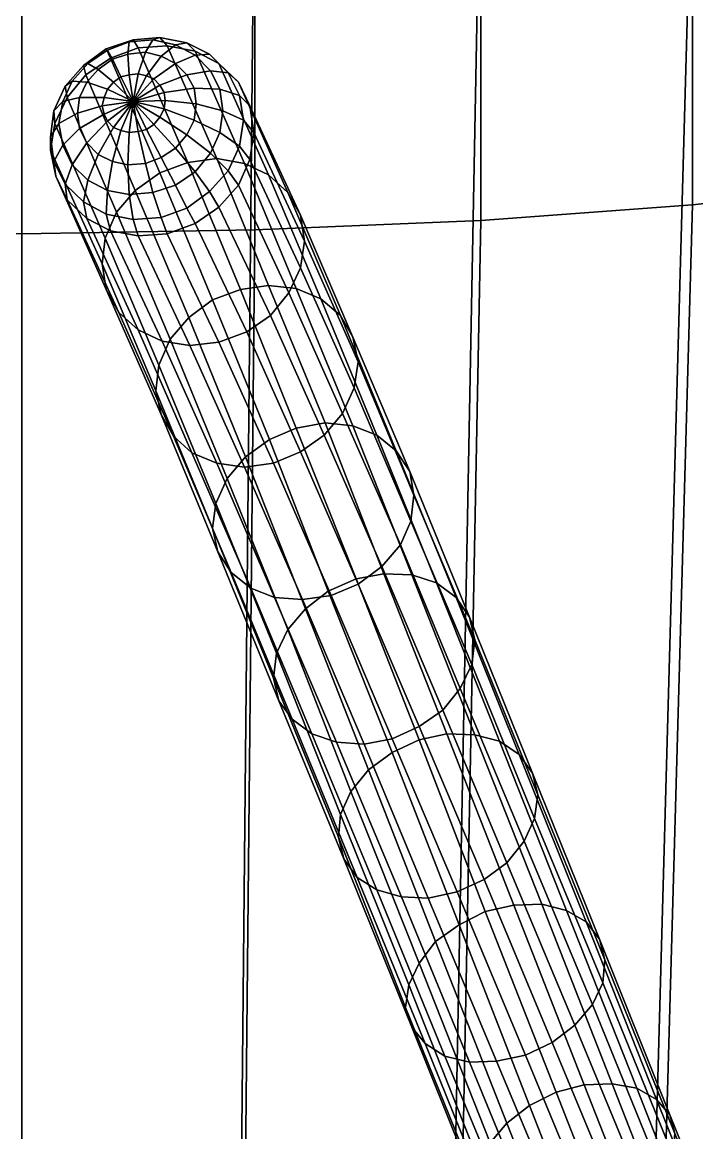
# Model space of a CAD drawing. Extents: x 2.43 to 3.53, y -4.48 to 0.73.
# Drawn here: x 2.9748 to 3.0401, y -1.2255 to -1.118 of the extents above; entities that cross this region are included whole.
import ezdxf

# ---------------------------------------------------------------- set-up
doc = ezdxf.new("R2010")
doc.units = 0
doc.layers.add('CAPSULE', color=157, linetype='CONTINUOUS')
doc.layers.add('CYLINDER.3', color=157, linetype='CONTINUOUS')

msp = doc.modelspace()

# ---------------------------------------------------------------- meshes
at = {"layer": 'CAPSULE'}
mesh = msp.add_polyface(dxfattribs=at)
corners = [(3.0939, -1.31, 0.2898), (3.1047, -1.1175, 0.3212), (3.1027, -1.1139, 0.2989), (3.092, -1.3067, 0.2693), (3.0969, -1.1103, 0.2773), (3.0867, -1.3034, 0.2495), (3.0873, -1.107, 0.2571), (3.0779, -1.3004, 0.231), (3.0743, -1.104, 0.2387), (3.066, -1.2977, 0.2142), (3.0583, -1.1014, 0.2229), (3.0513, -1.2953, 0.1997), (3.0397, -1.0993, 0.2101), (3.0343, -1.2934, 0.1879), (3.0192, -1.0978, 0.2007), (3.0155, -1.292, 0.1793), (2.9973, -1.0969, 0.1949), (2.9954, -1.2911, 0.174), (2.9747, -1.0965, 0.1929), (2.9747, -1.2908, 0.1722), (2.9521, -1.0969, 0.1949), (2.954, -1.2911, 0.174), (2.9302, -1.0978, 0.2007), (2.934, -1.292, 0.1793), (2.9097, -1.0993, 0.2101), (2.9151, -1.2934, 0.1879), (2.8911, -1.1014, 0.2229), (2.8981, -1.2953, 0.1997), (2.8751, -1.104, 0.2387), (2.8834, -1.2977, 0.2142), (2.8621, -1.107, 0.2571), (2.8715, -1.3004, 0.231), (2.8525, -1.1103, 0.2773), (2.8627, -1.3034, 0.2495), (2.8467, -1.1139, 0.2989), (2.8574, -1.3067, 0.2693), (2.8447, -1.1175, 0.3212), (2.8556, -1.31, 0.2898), (2.8467, -1.1211, 0.3435), (2.8574, -1.3134, 0.3102), (2.8447, -0.9571, 0.3474), (2.8467, -0.9608, 0.3697), (2.8525, -1.1247, 0.3651), (2.8627, -1.3166, 0.33), (2.8525, -0.9643, 0.3913), (2.8621, -1.128, 0.3854), (2.8715, -1.3196, 0.3486), (2.8621, -0.9676, 0.4116), (2.8751, -1.131, 0.4037), (2.8834, -1.3224, 0.3653), (2.8751, -0.9706, 0.4299), (2.8911, -1.1336, 0.4195), (2.8981, -1.3247, 0.3798), (2.8911, -0.9732, 0.4457), (2.9097, -1.1357, 0.4323), (2.9151, -1.3267, 0.3916), (2.9097, -0.9753, 0.4585), (2.9302, -1.1372, 0.4418), (2.934, -1.3281, 0.4003), (2.9302, -0.9768, 0.468), (2.9521, -1.1381, 0.4476), (2.954, -1.3289, 0.4056), (2.9521, -0.9778, 0.4738), (2.9747, -1.1385, 0.4495), (2.9747, -1.3292, 0.4073), (2.9747, -0.9781, 0.4757), (2.9973, -1.1381, 0.4476), (2.9954, -1.3289, 0.4056), (2.9973, -0.9778, 0.4738), (3.0192, -1.1372, 0.4418), (3.0155, -1.3281, 0.4003), (3.0192, -0.9768, 0.468), (3.0397, -1.1357, 0.4323), (3.0343, -1.3267, 0.3916), (3.0397, -0.9753, 0.4585), (3.0583, -1.1336, 0.4195), (3.0513, -1.3247, 0.3798), (3.0583, -0.9732, 0.4457), (3.0743, -1.131, 0.4037), (3.066, -1.3224, 0.3653), (3.0743, -0.9706, 0.4299), (3.0873, -1.128, 0.3854), (3.0779, -1.3196, 0.3486), (3.0873, -0.9676, 0.4116), (3.0969, -1.1247, 0.3651), (3.0867, -1.3166, 0.33), (3.0969, -0.9643, 0.3913), (3.1027, -1.1211, 0.3435), (3.092, -1.3134, 0.3102), (3.1027, -0.9608, 0.3697), (3.1047, -0.9571, 0.3474)]
mesh.append_faces([[corners[k] for k in face] for face in [(0, 1, 2, 3), (3, 2, 4, 5), (5, 4, 6, 7), (7, 6, 8, 9), (9, 8, 10, 11), (11, 10, 12, 13), (13, 12, 14, 15), (15, 14, 16, 17), (17, 16, 18, 19), (19, 18, 20, 21), (21, 20, 22, 23), (23, 22, 24, 25), (25, 24, 26, 27), (27, 26, 28, 29), (29, 28, 30, 31), (31, 30, 32, 33), (33, 32, 34, 35), (35, 34, 36, 37), (37, 36, 38, 39), (36, 40, 41, 38), (39, 38, 42, 43), (38, 41, 44, 42), (43, 42, 45, 46), (42, 44, 47, 45), (46, 45, 48, 49), (45, 47, 50, 48), (49, 48, 51, 52), (48, 50, 53, 51), (52, 51, 54, 55), (51, 53, 56, 54), (55, 54, 57, 58), (54, 56, 59, 57), (58, 57, 60, 61), (57, 59, 62, 60), (61, 60, 63, 64), (60, 62, 65, 63), (64, 63, 66, 67), (63, 65, 68, 66), (67, 66, 69, 70), (66, 68, 71, 69), (70, 69, 72, 73), (69, 71, 74, 72), (73, 72, 75, 76), (72, 74, 77, 75), (76, 75, 78, 79), (75, 77, 80, 78), (79, 78, 81, 82), (78, 80, 83, 81), (82, 81, 84, 85), (81, 83, 86, 84), (85, 84, 87, 88), (84, 86, 89, 87), (88, 87, 1, 0), (87, 89, 90, 1)]])
at = {"layer": 'CYLINDER.3'}
mesh = msp.add_polyface(dxfattribs=at)
corners = [(2.9855, -1.1257, 0.2878), (2.9868, -1.1284, 0.2887), (2.986, -1.1286, 0.2886), (2.9851, -1.1287, 0.2885), (2.9843, -1.1285, 0.2882), (2.9836, -1.1282, 0.2879), (2.983, -1.1276, 0.2875), (2.9827, -1.1269, 0.2872), (2.981, -1.1297, 0.2864), (2.9803, -1.1283, 0.2857), (2.9825, -1.1261, 0.2868), (2.9801, -1.1268, 0.285), (2.9787, -1.1299, 0.2835), (2.9783, -1.1278, 0.2825), (2.9827, -1.1253, 0.2865), (2.9803, -1.1253, 0.2844), (2.9787, -1.1257, 0.2817), (2.9775, -1.1291, 0.2796), (2.9778, -1.1266, 0.2786), (2.9775, -1.1304, 0.2765), (2.9779, -1.1278, 0.2755), (2.983, -1.1245, 0.2863), (2.981, -1.1238, 0.284), (2.9796, -1.1237, 0.2811), (2.9789, -1.1242, 0.2779), (2.9791, -1.1253, 0.2747), (2.9836, -1.1238, 0.2861), (2.9821, -1.1226, 0.2837), (2.9811, -1.122, 0.2808), (2.9807, -1.1222, 0.2775), (2.9809, -1.1231, 0.2742), (2.9843, -1.1233, 0.2861), (2.9835, -1.1216, 0.2836), (2.983, -1.1207, 0.2807), (2.9829, -1.1206, 0.2774), (2.9833, -1.1215, 0.2741), (2.9857, -1.1343, 0.2502), (2.9881, -1.1326, 0.25), (2.9851, -1.1231, 0.2861), (2.985, -1.1211, 0.2837), (2.9851, -1.1199, 0.2808), (2.9855, -1.1197, 0.2776), (2.986, -1.1205, 0.2744), (2.986, -1.123, 0.2863), (2.9867, -1.1209, 0.284), (2.9874, -1.1197, 0.2812), (2.9868, -1.1232, 0.2865)]
mesh.append_faces([[corners[k] for k in face] for face in [(0, 1, 2, 2), (0, 2, 3, 3), (0, 3, 4, 4), (0, 4, 5, 5), (0, 5, 6, 6), (0, 6, 7, 7), (6, 8, 9, 7), (0, 7, 10, 10), (7, 9, 11, 10), (9, 12, 13, 11), (0, 10, 14, 14), (10, 11, 15, 14), (11, 13, 16, 15), (13, 17, 18, 16), (17, 19, 20, 18), (0, 14, 21, 21), (14, 15, 22, 21), (15, 16, 23, 22), (16, 18, 24, 23), (18, 20, 25, 24), (0, 21, 26, 26), (21, 22, 27, 26), (22, 23, 28, 27), (23, 24, 29, 28), (24, 25, 30, 29), (0, 26, 31, 31), (26, 27, 32, 31), (27, 28, 33, 32), (28, 29, 34, 33), (29, 30, 35, 34), (30, 36, 37, 35), (0, 31, 38, 38), (31, 32, 39, 38), (32, 33, 40, 39), (33, 34, 41, 40), (34, 35, 42, 41), (0, 38, 43, 43), (38, 39, 44, 43), (39, 40, 45, 44), (0, 43, 46, 46)]])
mesh = msp.add_polyface(dxfattribs=at)
corners = [(2.9855, -1.1257, 0.2878), (2.9886, -1.1256, 0.2879), (2.9885, -1.1264, 0.2883), (2.9916, -1.1259, 0.2872), (2.9914, -1.1275, 0.2878), (2.9942, -1.1266, 0.2856), (2.9939, -1.1287, 0.2864), (2.9962, -1.1275, 0.2833), (2.9958, -1.13, 0.2842), (2.9881, -1.1272, 0.2885), (2.9907, -1.1289, 0.2882), (2.9875, -1.1279, 0.2886), (2.9896, -1.1302, 0.2885), (2.9868, -1.1284, 0.2887), (2.9833, -1.1215, 0.2741), (2.9881, -1.1326, 0.25), (2.9908, -1.1316, 0.2502), (2.986, -1.1205, 0.2744), (2.9851, -1.1199, 0.2808), (2.9855, -1.1197, 0.2776), (2.9881, -1.1195, 0.2782), (2.9874, -1.1197, 0.2812), (2.9888, -1.1203, 0.275), (2.9936, -1.1312, 0.2508), (2.986, -1.123, 0.2863), (2.9867, -1.1209, 0.284), (2.9882, -1.1213, 0.2845), (2.9868, -1.1232, 0.2865), (2.9896, -1.1202, 0.2819), (2.9907, -1.12, 0.279), (2.9915, -1.1208, 0.2759), (2.9963, -1.1317, 0.2517), (2.9875, -1.1235, 0.2869), (2.9896, -1.122, 0.2851), (2.9915, -1.1212, 0.2827), (2.9929, -1.1211, 0.28), (2.9938, -1.122, 0.277), (2.9986, -1.1328, 0.2529), (2.9881, -1.1241, 0.2872), (2.9907, -1.1231, 0.2858), (2.993, -1.1227, 0.2837), (2.9947, -1.1229, 0.2811), (2.9957, -1.1238, 0.2782), (3.0005, -1.1345, 0.2542), (2.9885, -1.1248, 0.2876), (2.9914, -1.1244, 0.2865), (2.9939, -1.1245, 0.2846), (2.9958, -1.1251, 0.2822), (2.9968, -1.1261, 0.2794), (2.9972, -1.1287, 0.2806)]
mesh.append_faces([[corners[k] for k in face] for face in [(0, 1, 2, 2), (1, 3, 4, 2), (3, 5, 6, 4), (5, 7, 8, 6), (0, 2, 9, 9), (2, 4, 10, 9), (0, 9, 11, 11), (9, 10, 12, 11), (0, 11, 13, 13), (14, 15, 16, 17), (18, 19, 20, 21), (19, 17, 22, 20), (17, 16, 23, 22), (24, 25, 26, 27), (25, 21, 28, 26), (21, 20, 29, 28), (20, 22, 30, 29), (22, 23, 31, 30), (0, 27, 32, 32), (27, 26, 33, 32), (26, 28, 34, 33), (28, 29, 35, 34), (29, 30, 36, 35), (30, 31, 37, 36), (0, 32, 38, 38), (32, 33, 39, 38), (33, 34, 40, 39), (34, 35, 41, 40), (35, 36, 42, 41), (36, 37, 43, 42), (0, 38, 44, 44), (38, 39, 45, 44), (39, 40, 46, 45), (40, 41, 47, 46), (41, 42, 48, 47), (0, 44, 1, 1), (44, 45, 3, 1), (45, 46, 5, 3), (46, 47, 7, 5), (47, 48, 49, 7)]])
mesh = msp.add_polyface(dxfattribs=at)
corners = [(2.9875, -1.1279, 0.2886), (2.9896, -1.1302, 0.2885), (2.9882, -1.1311, 0.2886), (2.9868, -1.1284, 0.2887), (2.9867, -1.1317, 0.2885), (2.986, -1.1286, 0.2886), (2.9896, -1.1338, 0.2875), (2.9874, -1.1345, 0.2874), (2.9907, -1.136, 0.2856), (2.9882, -1.1369, 0.2854), (2.985, -1.1318, 0.2882), (2.9851, -1.1287, 0.2885), (2.9851, -1.1347, 0.2869), (2.9855, -1.1371, 0.2849), (2.9888, -1.1385, 0.2827), (2.986, -1.1387, 0.2822), (2.9835, -1.1315, 0.2877), (2.9843, -1.1285, 0.2882), (2.983, -1.1343, 0.2863), (2.9829, -1.1366, 0.2841), (2.9833, -1.1382, 0.2813), (2.991, -1.1493, 0.259), (2.9883, -1.1489, 0.2581), (2.9821, -1.1308, 0.2871), (2.9836, -1.1282, 0.2879), (2.9811, -1.1333, 0.2855), (2.9807, -1.1354, 0.2831), (2.981, -1.137, 0.2802), (2.986, -1.1478, 0.2569), (2.981, -1.1297, 0.2864), (2.983, -1.1276, 0.2875), (2.9796, -1.1318, 0.2845), (2.9789, -1.1337, 0.2819), (2.9791, -1.1352, 0.279), (2.9841, -1.1461, 0.2556), (2.9912, -1.1597, 0.2344), (2.9894, -1.1581, 0.233), (2.9787, -1.1299, 0.2835), (2.9803, -1.1283, 0.2857), (2.9778, -1.1315, 0.2807), (2.978, -1.1329, 0.2777), (2.9829, -1.1439, 0.2542), (2.9882, -1.156, 0.2315), (2.9775, -1.1291, 0.2796), (2.9783, -1.1278, 0.2825), (2.9775, -1.1304, 0.2765), (2.9825, -1.1414, 0.2529), (2.9877, -1.1537, 0.23), (2.9828, -1.1389, 0.2517), (2.9779, -1.1278, 0.2755), (2.988, -1.1512, 0.2286), (2.9839, -1.1364, 0.2507), (2.9791, -1.1253, 0.2747), (2.9891, -1.1487, 0.2276), (2.9857, -1.1343, 0.2502), (2.9809, -1.1231, 0.2742), (2.9909, -1.1466, 0.2269), (2.9932, -1.1449, 0.2266), (2.9881, -1.1326, 0.25)]
mesh.append_faces([[corners[k] for k in face] for face in [(0, 1, 2, 3), (3, 2, 4, 5), (2, 6, 7, 4), (6, 8, 9, 7), (5, 4, 10, 11), (4, 7, 12, 10), (7, 9, 13, 12), (9, 14, 15, 13), (11, 10, 16, 17), (10, 12, 18, 16), (12, 13, 19, 18), (13, 15, 20, 19), (15, 21, 22, 20), (17, 16, 23, 24), (16, 18, 25, 23), (18, 19, 26, 25), (19, 20, 27, 26), (20, 22, 28, 27), (24, 23, 29, 30), (23, 25, 31, 29), (25, 26, 32, 31), (26, 27, 33, 32), (27, 28, 34, 33), (28, 35, 36, 34), (29, 31, 37, 38), (31, 32, 39, 37), (32, 33, 40, 39), (33, 34, 41, 40), (34, 36, 42, 41), (37, 39, 43, 44), (39, 40, 45, 43), (40, 41, 46, 45), (41, 42, 47, 46), (45, 46, 48, 49), (46, 47, 50, 48), (49, 48, 51, 52), (48, 50, 53, 51), (52, 51, 54, 55), (51, 53, 56, 54), (54, 56, 57, 58)]])
mesh = msp.add_polyface(dxfattribs=at)
corners = [(2.9962, -1.1275, 0.2833), (2.9972, -1.1287, 0.2806), (2.9968, -1.1313, 0.2816), (2.9958, -1.13, 0.2842), (3.0021, -1.1392, 0.2569), (3.0017, -1.1418, 0.258), (3.0073, -1.1509, 0.2339), (3.0069, -1.1534, 0.2352), (2.9914, -1.1275, 0.2878), (2.9939, -1.1287, 0.2864), (2.993, -1.1307, 0.287), (2.9907, -1.1289, 0.2882), (2.9947, -1.1324, 0.285), (2.9957, -1.1338, 0.2823), (3.0006, -1.1442, 0.2589), (3.0058, -1.1559, 0.2362), (2.9915, -1.1325, 0.2874), (2.9896, -1.1302, 0.2885), (2.9929, -1.1344, 0.2854), (2.9938, -1.1359, 0.2828), (2.9988, -1.1464, 0.2595), (3.004, -1.158, 0.2369), (2.9896, -1.1338, 0.2875), (2.9882, -1.1311, 0.2886), (2.9907, -1.136, 0.2856), (2.9915, -1.1375, 0.2829), (2.9965, -1.148, 0.2597), (3.0017, -1.1596, 0.2372), (2.9888, -1.1385, 0.2827), (2.9882, -1.1369, 0.2854), (2.9938, -1.149, 0.2595), (2.9991, -1.1607, 0.2371), (2.991, -1.1493, 0.259), (2.986, -1.1387, 0.2822), (2.9883, -1.1489, 0.2581), (2.9936, -1.1607, 0.2356), (2.9912, -1.1597, 0.2344), (2.986, -1.1478, 0.2569), (2.9891, -1.1487, 0.2276), (2.9946, -1.1622, 0.2053), (2.9964, -1.1601, 0.2045), (2.9909, -1.1466, 0.2269), (2.9987, -1.1584, 0.2041), (2.9932, -1.1449, 0.2266), (2.9881, -1.1326, 0.25), (2.9959, -1.1439, 0.2268), (2.9908, -1.1316, 0.2502), (3.0013, -1.1573, 0.2042), (2.9986, -1.1435, 0.2274), (2.9936, -1.1312, 0.2508), (3.0041, -1.1568, 0.2048), (3.0013, -1.1438, 0.2283), (2.9963, -1.1317, 0.2517), (3.0068, -1.1571, 0.2058), (3.0037, -1.1448, 0.2295), (2.9986, -1.1328, 0.2529), (3.0091, -1.158, 0.2071), (3.0056, -1.1464, 0.231), (3.0005, -1.1345, 0.2542), (3.011, -1.1595, 0.2086), (2.9957, -1.1238, 0.2782), (3.0017, -1.1367, 0.2556), (2.9968, -1.1261, 0.2794), (3.0068, -1.1485, 0.2325), (3.0123, -1.1615, 0.2102)]
mesh.append_faces([[corners[k] for k in face] for face in [(0, 1, 2, 3), (1, 4, 5, 2), (4, 6, 7, 5), (8, 9, 10, 11), (9, 3, 12, 10), (3, 2, 13, 12), (2, 5, 14, 13), (5, 7, 15, 14), (11, 10, 16, 17), (10, 12, 18, 16), (12, 13, 19, 18), (13, 14, 20, 19), (14, 15, 21, 20), (17, 16, 22, 23), (16, 18, 24, 22), (18, 19, 25, 24), (19, 20, 26, 25), (20, 21, 27, 26), (24, 25, 28, 29), (25, 26, 30, 28), (26, 27, 31, 30), (28, 30, 32, 33), (34, 35, 36, 37), (38, 39, 40, 41), (41, 40, 42, 43), (44, 43, 45, 46), (43, 42, 47, 45), (46, 45, 48, 49), (45, 47, 50, 48), (49, 48, 51, 52), (48, 50, 53, 51), (52, 51, 54, 55), (51, 53, 56, 54), (55, 54, 57, 58), (54, 56, 59, 57), (60, 58, 61, 62), (58, 57, 63, 61), (57, 59, 64, 63), (62, 61, 4, 1), (61, 63, 6, 4)]])
mesh = msp.add_polyface(dxfattribs=at)
corners = [(3.0073, -1.1509, 0.2339), (3.0127, -1.1638, 0.2118), (3.0124, -1.1663, 0.2132), (3.0069, -1.1534, 0.2352), (3.0186, -1.1778, 0.1906), (3.0183, -1.1802, 0.1921), (3.0114, -1.1686, 0.2144), (3.0058, -1.1559, 0.2362), (3.0172, -1.1825, 0.1934), (3.0096, -1.1707, 0.2152), (3.004, -1.158, 0.2369), (3.0155, -1.1846, 0.1943), (3.0073, -1.1724, 0.2156), (3.0017, -1.1596, 0.2372), (3.0132, -1.1862, 0.1948), (3.0047, -1.1735, 0.2155), (2.9991, -1.1607, 0.2371), (3.0106, -1.1874, 0.1948), (2.9938, -1.149, 0.2595), (2.9963, -1.1611, 0.2365), (2.991, -1.1493, 0.259), (3.0019, -1.1739, 0.215), (2.9936, -1.1607, 0.2356), (2.9883, -1.1489, 0.2581), (2.9992, -1.1737, 0.214), (2.9969, -1.1728, 0.2127), (2.9912, -1.1597, 0.2344), (3.0052, -1.1877, 0.1933), (3.0028, -1.1869, 0.192), (2.995, -1.1713, 0.2112), (2.9894, -1.1581, 0.233), (3.0009, -1.1855, 0.1904), (2.9937, -1.1693, 0.2096), (2.9882, -1.156, 0.2315), (2.9996, -1.1837, 0.1886), (2.9932, -1.167, 0.2079), (2.9877, -1.1537, 0.23), (2.9991, -1.1815, 0.1868), (2.9935, -1.1646, 0.2065), (2.988, -1.1512, 0.2286), (2.9994, -1.1791, 0.1852), (2.9946, -1.1622, 0.2053), (2.9891, -1.1487, 0.2276), (3.0005, -1.1768, 0.1839), (3.0022, -1.1748, 0.183), (2.9964, -1.1601, 0.2045), (3.0044, -1.1731, 0.1825), (2.9987, -1.1584, 0.2041), (3.0071, -1.1719, 0.1826), (3.0013, -1.1573, 0.2042), (3.0106, -1.1887, 0.162), (3.0132, -1.1875, 0.162), (3.0098, -1.1714, 0.1832), (3.0041, -1.1568, 0.2048), (3.0159, -1.1869, 0.1625), (3.0125, -1.1715, 0.1842), (3.0068, -1.1571, 0.2058), (3.0186, -1.187, 0.1635), (3.0149, -1.1723, 0.1855), (3.0091, -1.158, 0.2071), (3.021, -1.1876, 0.1649), (3.0168, -1.1737, 0.1871), (3.011, -1.1595, 0.2086), (3.0181, -1.1756, 0.1889), (3.0123, -1.1615, 0.2102), (3.0068, -1.1485, 0.2325)]
mesh.append_faces([[corners[k] for k in face] for face in [(0, 1, 2, 3), (1, 4, 5, 2), (3, 2, 6, 7), (2, 5, 8, 6), (7, 6, 9, 10), (6, 8, 11, 9), (10, 9, 12, 13), (9, 11, 14, 12), (13, 12, 15, 16), (12, 14, 17, 15), (18, 16, 19, 20), (16, 15, 21, 19), (20, 19, 22, 23), (19, 21, 24, 22), (22, 24, 25, 26), (24, 27, 28, 25), (26, 25, 29, 30), (25, 28, 31, 29), (30, 29, 32, 33), (29, 31, 34, 32), (33, 32, 35, 36), (32, 34, 37, 35), (36, 35, 38, 39), (35, 37, 40, 38), (39, 38, 41, 42), (38, 40, 43, 41), (41, 43, 44, 45), (45, 44, 46, 47), (47, 46, 48, 49), (46, 50, 51, 48), (49, 48, 52, 53), (48, 51, 54, 52), (53, 52, 55, 56), (52, 54, 57, 55), (56, 55, 58, 59), (55, 57, 60, 58), (59, 58, 61, 62), (62, 61, 63, 64), (65, 64, 1, 0), (64, 63, 4, 1)]])
mesh = msp.add_polyface(dxfattribs=at)
corners = [(3.0186, -1.1778, 0.1906), (3.0247, -1.1928, 0.1703), (3.0244, -1.1951, 0.172), (3.0183, -1.1802, 0.1921), (3.0312, -1.2088, 0.1511), (3.031, -1.211, 0.1529), (3.0234, -1.1973, 0.1734), (3.0172, -1.1825, 0.1934), (3.03, -1.2131, 0.1544), (3.0217, -1.1994, 0.1744), (3.0155, -1.1846, 0.1943), (3.0283, -1.2151, 0.1555), (3.0195, -1.201, 0.175), (3.0132, -1.1862, 0.1948), (3.0261, -1.2168, 0.1562), (3.0169, -1.2022, 0.175), (3.0106, -1.1874, 0.1948), (3.0235, -1.218, 0.1563), (3.0047, -1.1735, 0.2155), (3.0079, -1.1879, 0.1943), (3.0019, -1.1739, 0.215), (3.0141, -1.2028, 0.1745), (3.0052, -1.1877, 0.1933), (2.9992, -1.1737, 0.214), (3.0115, -1.2027, 0.1736), (3.0091, -1.202, 0.1722), (3.0028, -1.1869, 0.192), (3.0181, -1.2187, 0.1548), (3.0157, -1.2181, 0.1534), (3.0072, -1.2008, 0.1705), (3.0009, -1.1855, 0.1904), (3.0138, -1.2169, 0.1516), (3.0059, -1.199, 0.1686), (2.9996, -1.1837, 0.1886), (3.0125, -1.2153, 0.1497), (3.0054, -1.1969, 0.1667), (2.9991, -1.1815, 0.1868), (3.0119, -1.2134, 0.1477), (3.0056, -1.1947, 0.165), (2.9994, -1.1791, 0.1852), (3.0122, -1.2112, 0.1458), (3.0066, -1.1925, 0.1636), (3.0005, -1.1768, 0.1839), (3.0132, -1.2091, 0.1442), (3.0083, -1.1904, 0.1625), (3.0022, -1.1748, 0.183), (3.0148, -1.207, 0.1431), (3.0106, -1.1887, 0.162), (3.0044, -1.1731, 0.1825), (3.0171, -1.2054, 0.1425), (3.0196, -1.2041, 0.1424), (3.0132, -1.1875, 0.162), (3.0224, -1.2035, 0.1429), (3.0159, -1.1869, 0.1625), (3.0251, -1.2034, 0.1439), (3.0186, -1.187, 0.1635), (3.0275, -1.204, 0.1454), (3.021, -1.1876, 0.1649), (3.0149, -1.1723, 0.1855), (3.0229, -1.1889, 0.1666), (3.0168, -1.1737, 0.1871), (3.0294, -1.2051, 0.1472), (3.0242, -1.1907, 0.1685), (3.0181, -1.1756, 0.1889), (3.0307, -1.2068, 0.1491)]
mesh.append_faces([[corners[k] for k in face] for face in [(0, 1, 2, 3), (1, 4, 5, 2), (3, 2, 6, 7), (2, 5, 8, 6), (7, 6, 9, 10), (6, 8, 11, 9), (10, 9, 12, 13), (9, 11, 14, 12), (13, 12, 15, 16), (12, 14, 17, 15), (18, 16, 19, 20), (16, 15, 21, 19), (20, 19, 22, 23), (19, 21, 24, 22), (22, 24, 25, 26), (24, 27, 28, 25), (26, 25, 29, 30), (25, 28, 31, 29), (30, 29, 32, 33), (29, 31, 34, 32), (33, 32, 35, 36), (32, 34, 37, 35), (36, 35, 38, 39), (35, 37, 40, 38), (39, 38, 41, 42), (38, 40, 43, 41), (42, 41, 44, 45), (41, 43, 46, 44), (45, 44, 47, 48), (44, 46, 49, 47), (47, 49, 50, 51), (51, 50, 52, 53), (53, 52, 54, 55), (55, 54, 56, 57), (58, 57, 59, 60), (57, 56, 61, 59), (60, 59, 62, 63), (59, 61, 64, 62), (63, 62, 1, 0), (62, 64, 4, 1)]])
mesh = msp.add_polyface(dxfattribs=at)
corners = [(3.0312, -1.2088, 0.1511), (3.038, -1.2256, 0.1329), (3.0378, -1.2277, 0.1348), (3.031, -1.211, 0.1529), (3.0452, -1.2433, 0.1158), (3.045, -1.2453, 0.1178), (3.0368, -1.2298, 0.1365), (3.03, -1.2131, 0.1544), (3.0441, -1.2473, 0.1196), (3.0352, -1.2318, 0.1377), (3.0283, -1.2151, 0.1555), (3.0424, -1.2492, 0.121), (3.033, -1.2334, 0.1384), (3.0261, -1.2168, 0.1562), (3.0403, -1.2508, 0.1218), (3.0304, -1.2346, 0.1386), (3.0235, -1.218, 0.1563), (3.0169, -1.2022, 0.175), (3.0207, -1.2186, 0.1558), (3.0141, -1.2028, 0.1745), (3.0277, -1.2353, 0.1381), (3.0181, -1.2187, 0.1548), (3.0115, -1.2027, 0.1736), (3.025, -1.2355, 0.1372), (3.0227, -1.235, 0.1357), (3.0157, -1.2181, 0.1534), (3.0207, -1.234, 0.1338), (3.0138, -1.2169, 0.1516), (3.0194, -1.2325, 0.1318), (3.0125, -1.2153, 0.1497), (3.0189, -1.2307, 0.1297), (3.0119, -1.2134, 0.1477), (3.0267, -1.2505, 0.115), (3.0262, -1.2488, 0.1128), (3.0191, -1.2286, 0.1277), (3.0122, -1.2112, 0.1458), (3.0264, -1.2468, 0.1107), (3.0201, -1.2265, 0.126), (3.0132, -1.2091, 0.1442), (3.0273, -1.2448, 0.1089), (3.0217, -1.2246, 0.1248), (3.0148, -1.207, 0.1431), (3.0289, -1.2429, 0.1076), (3.0239, -1.2229, 0.124), (3.0171, -1.2054, 0.1425), (3.0311, -1.2413, 0.1068), (3.0265, -1.2216, 0.1239), (3.0196, -1.2041, 0.1424), (3.0337, -1.24, 0.1066), (3.0292, -1.2209, 0.1244), (3.0224, -1.2035, 0.1429), (3.0364, -1.2392, 0.107), (3.0319, -1.2208, 0.1254), (3.0251, -1.2034, 0.1439), (3.039, -1.2389, 0.1081), (3.0343, -1.2212, 0.1269), (3.0275, -1.204, 0.1454), (3.0414, -1.2393, 0.1096), (3.0362, -1.2223, 0.1288), (3.0294, -1.2051, 0.1472), (3.0434, -1.2402, 0.1115), (3.0375, -1.2238, 0.1308), (3.0307, -1.2068, 0.1491), (3.0447, -1.2416, 0.1136)]
mesh.append_faces([[corners[k] for k in face] for face in [(0, 1, 2, 3), (1, 4, 5, 2), (3, 2, 6, 7), (2, 5, 8, 6), (7, 6, 9, 10), (6, 8, 11, 9), (10, 9, 12, 13), (9, 11, 14, 12), (13, 12, 15, 16), (17, 16, 18, 19), (16, 15, 20, 18), (19, 18, 21, 22), (18, 20, 23, 21), (21, 23, 24, 25), (25, 24, 26, 27), (27, 26, 28, 29), (29, 28, 30, 31), (28, 32, 33, 30), (31, 30, 34, 35), (30, 33, 36, 34), (35, 34, 37, 38), (34, 36, 39, 37), (38, 37, 40, 41), (37, 39, 42, 40), (41, 40, 43, 44), (40, 42, 45, 43), (44, 43, 46, 47), (43, 45, 48, 46), (47, 46, 49, 50), (46, 48, 51, 49), (50, 49, 52, 53), (49, 51, 54, 52), (53, 52, 55, 56), (52, 54, 57, 55), (56, 55, 58, 59), (55, 57, 60, 58), (59, 58, 61, 62), (58, 60, 63, 61), (62, 61, 1, 0), (61, 63, 4, 1)]])

doc.saveas('drawing.dxf')
